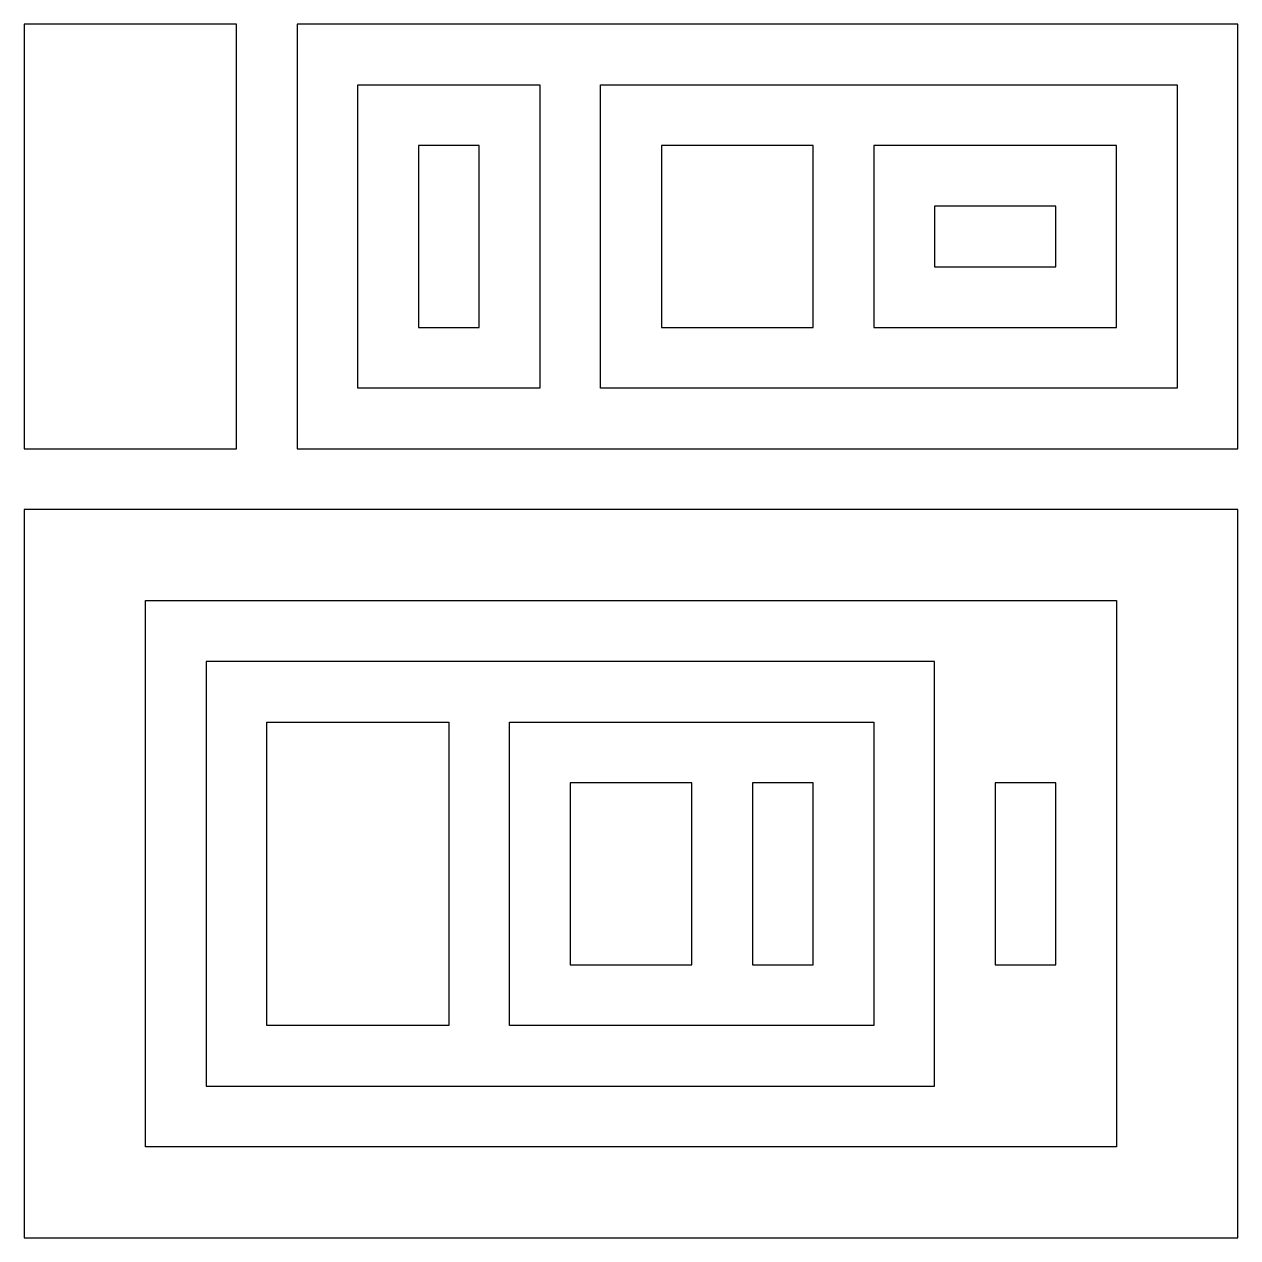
# Model space of a CAD drawing. Header units: millimetres. Extents: x 0 to 200, y 0 to 200.
import ezdxf

# ---------------------------------------------------------------- set-up
doc = ezdxf.new("R2010")
doc.units = ezdxf.units.MM
doc.header["$LTSCALE"] = 2
doc.header["$MEASUREMENT"] = 0
doc.layers.add('Default', color=18, linetype='Continuous', true_color=0x000000)

msp = doc.modelspace()

# ---------------------------------------------------------------- linework, layer by layer
at = {"layer": 'Default'}
for points in [[(0, 130), (35, 130), (35, 200), (0, 200)], [(45, 130), (200, 130), (200, 200), (45, 200)], [(55, 140), (55, 190), (85, 190), (85, 140)], [(95, 140), (95, 190), (190, 190), (190, 140)], [(65, 150), (75, 150), (75, 180), (65, 180)], [(105, 150), (130, 150), (130, 180), (105, 180)], [(140, 150), (180, 150), (180, 180), (140, 180)], [(150, 160), (170, 160), (170, 170), (150, 170)], [(0, 0), (200, 0), (200, 120), (0, 120)], [(20, 15), (20, 105), (180, 105), (180, 15)], [(30, 25), (150, 25), (150, 95), (30, 95)], [(40, 35), (40, 85), (70, 85), (70, 35)], [(80, 35), (80, 85), (140, 85), (140, 35)], [(90, 45), (110, 45), (110, 75), (90, 75)], [(120, 45), (130, 45), (130, 75), (120, 75)], [(160, 45), (170, 45), (170, 75), (160, 75)]]:
    msp.add_lwpolyline(points, close=True, dxfattribs=at)

doc.saveas('drawing.dxf')
